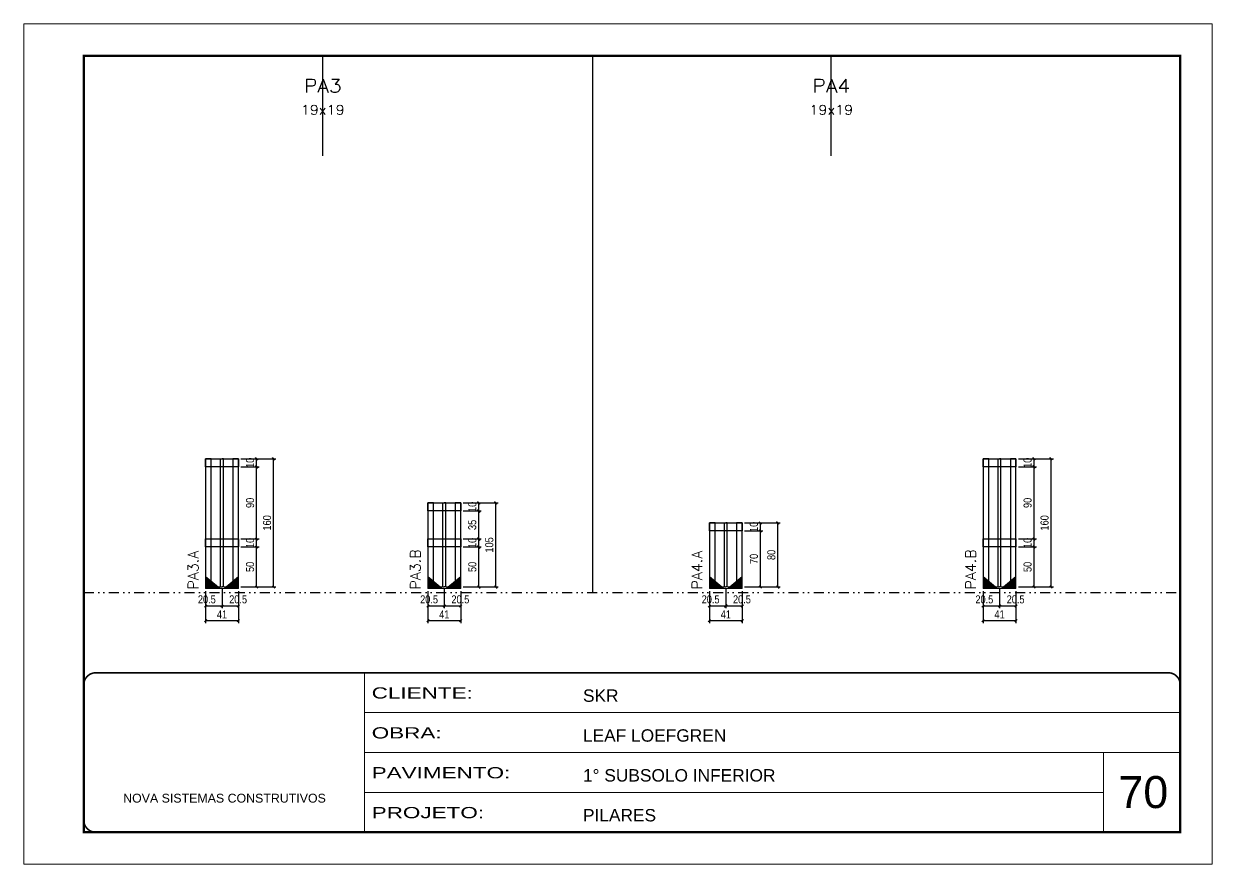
# Model space of a CAD drawing. Extents: x 14400 to 27878, y -21631 to 6985.
# Drawn here: x 15985 to 17470, y -13591 to -12541 of the extents above; entities that cross this region are included whole.
import ezdxf
from ezdxf.enums import TextEntityAlignment as Align

# ---------------------------------------------------------------- set-up
doc = ezdxf.new("R2010")
doc.units = 0
for name, pattern in [('CONTINUO', [0]), ('DASHED', [0.75, 0.5, -0.25]), ('DIVIDE2', [0.625, 0.25, -0.125, 0, -0.125, 0, -0.125]), ('HIDDEN', [0.375, 0.25, -0.125])]:
    doc.linetypes.add(name, pattern=pattern)
for name, color, linetype, lineweight in [('CARIMBO', 255, 'Continuous', 9), ('Folhas', 255, 'Continuous', 9), ('Madeira', 126, 'Continuous', 18), ('Sarr 2.2x7', 40, 'Continuous', 9), ('SARRAFO DE PRESSAO', 251, 'DASHED', 9), ('Texto Seção', 7, 'Continuous', 15)]:
    doc.layers.add(name, color=color, linetype=linetype, lineweight=lineweight)
for name, color, linetype in [('COTA', 241, 'Continuous'), ('Nível', 160, 'Continuous'), ('SARR_2.2x10', 60, 'Continuous'), ('SARR_3.5x7', 81, 'Continuous'), ('SARR_7x7', 40, 'Continuous'), ('Texto de Titulo', 7, 'Continuous'), ('Texto Nível', 251, 'Continuous'), ('Texto Qtd Sarr', 242, 'Continuous')]:
    doc.layers.add(name, color=color, linetype=linetype)
doc.styles.add('ARIAL', font='arial.ttf')
doc.styles.add('COTA TECNICA', font='techl___.ttf', dxfattribs={"height": 10})
doc.styles.add('REGUA-120', font='ROMANS.shx', dxfattribs={"height": 15})
doc.styles.add('ROMANS', font='romans.shx')
doc.styles.add('Tecnologia', font='')
doc.styles.get('Tecnologia').set_extended_font_data('Forgotten Futurist')
doc.dimstyles.new('PAINEL', dxfattribs={"dimtxt": 10, "dimasz": 3, "dimexe": 3, "dimexo": 3, "dimgap": 3, "dimtad": 1, "dimdec": 1, "dimzin": 12, "dimdsep": 46, "dimtxsty": 'COTA TECNICA', "dimblk1": 'OBLIQUE', "dimblk2": 'OBLIQUE', "dimsah": 1, "dimcen": 0.9, "dimclrd": 4, "dimclre": 4, "dimclrt": 240, "dimadec": 1, "dimazin": 3, "dimtfac": 1, "dimtdec": 1, "dimtmove": 0, "dimatfit": 3, "dimfxl": 1, "dimtolj": 1, "dimtzin": 12, "dimarcsym": 0})

# ---------------------------------------------------------------- blocks, each defined once
blk = doc.blocks.new('9999999999')
at = {"color": 30, "linetype": 'CONTINUO'}
for p, q in [((98564.6, 34230.2), (98564.6, 34429.4)), ((98564.6, 34379.6), (99584, 34379.6)), ((98564.6, 34329.8), (99488, 34329.8)), ((99584, 34329.8), (99488, 34329.8)), ((99488, 34329.8), (99488, 34230.2)), ((98564.6, 34280), (99488, 34280))]:
    blk.add_line(p, q, dxfattribs=at)
at = {"color": 30, "linetype": 'CONTINUO', "const_width": 2}
blk.add_lwpolyline([(99584, 34230.2), (99584, 34414.4, 0.414214), (99569, 34429.4), (98229, 34429.4, 0.414214), (98214, 34414.4), (98214, 34245.2, 0.414214), (98229, 34230.2), (99584, 34230.2)], format="xyb", dxfattribs=at)
at = {"layer": 'Folhas'}
blk.add_lwpolyline([(98139, 34190.2), (99624, 34190.2), (99624, 35240.2), (98139, 35240.2)], close=True, dxfattribs=at)
at = {"layer": 'Folhas', "color": 30, "const_width": 3}
blk.add_lwpolyline([(98214, 34230.2), (99584, 34230.2), (99584, 35200.2), (98214, 35200.2)], close=True, dxfattribs=at)
at = {"color": 7, "linetype": 'Continuous', "ltscale": 5, "style": 'ARIAL'}
for s, height, p in [('SKR', 15.48, (98837.7, 34393.1)), ('LEAF LOEFGREN', 15.483, (98837.7, 34343.3)), ('1° SUBSOLO INFERIOR', 15.483, (98837.7, 34293.5)), ('NOVA SISTEMAS CONSTRUTIVOS', 11.059, (98263.2, 34267.2)), ('PILARES', 15.48, (98837.7, 34243.7))]:
    blk.add_text(s, height=height, dxfattribs=at).set_placement(p)
at = {"layer": 'Folhas', "color": 7, "style": 'Tecnologia', "width": 1.5}
for s, p in [('CLIENTE:', (98573.7, 34397.2)), ('OBRA:', (98573.7, 34347.3)), ('PAVIMENTO:', (98573.7, 34297.5)), ('PROJETO:', (98573.7, 34247.7))]:
    blk.add_text(s, height=14, dxfattribs=at).set_placement(p)
blk = doc.blocks.new('titulo1')
at = {"layer": 'Defpoints', "color": 252, "linetype": 'HIDDEN', "ltscale": 2}
blk.add_line((0, 0), (0, 125), dxfattribs=at)
at = {"layer": 'Defpoints', "style": 'ROMANS', "oblique": 15}
blk.add_attdef('FOLHA', text='', height=10, dxfattribs=at).set_placement((0, 15.6), align=Align.MIDDLE_CENTER)
at = {"layer": 'Texto Qtd Sarr', "color": 3, "style": 'ROMANS', "oblique": 15}
for tag, height, p in [('TITULO', 17, (0, 71.4)), ('SEÇÃO', 12, (0, 41.5))]:
    blk.add_attdef(tag, text='', height=height, dxfattribs=at).set_placement(p, align=Align.MIDDLE_CENTER)
blk = doc.blocks.new('_Oblique')
at = {"color": 0, "linetype": 'ByBlock', "lineweight": -2}
blk.add_line((-0.5, -0.5), (0.5, 0.5), dxfattribs=at)
blk = doc.blocks.new('*D2632')
at = {"layer": 'COTA', "color": 4, "lineweight": -2, "transparency": 16777216}
for p, q in [((16489.9, -13249.8), (16489.9, -13289.9)), ((16530.9, -13249.8), (16530.9, -13289.9)), ((16530.9, -13286.9), (16489.9, -13286.9))]:
    blk.add_line(p, q, dxfattribs=at)
at = {"layer": 'Defpoints', "color": 0, "transparency": 16777216}
for p in [(16489.9, -13246.8), (16530.9, -13246.8), (16489.9, -13286.9)]:
    blk.add_point(p, dxfattribs=at)
at = {"layer": 'COTA', "color": 4, "lineweight": -2, "transparency": 16777216, "xscale": 3, "yscale": 3, "zscale": 3, "rotation": 180}
blk.add_blockref('_Oblique', (16489.9, -13286.9), dxfattribs=at)
at = {"layer": 'COTA', "color": 4, "lineweight": -2, "transparency": 16777216, "xscale": 3, "yscale": 3, "zscale": 3}
blk.add_blockref('_Oblique', (16530.9, -13286.9), dxfattribs=at)
at = {"layer": 'COTA', "color": 240, "transparency": 16777216, "insert": (16510.4, -13278.9), "char_height": 10, "attachment_point": 5, "style": 'COTA TECNICA'}
blk.add_mtext('\\A1;41', dxfattribs=at)
blk = doc.blocks.new('*D2633')
at = {"layer": 'COTA', "color": 4, "lineweight": -2, "transparency": 16777216}
for p, q in [((16533.9, -13194.6), (16556.6, -13194.6)), ((16553.6, -13244.6), (16553.6, -13194.6)), ((16533.9, -13244.6), (16556.6, -13244.6))]:
    blk.add_line(p, q, dxfattribs=at)
at = {"layer": 'Defpoints', "color": 0, "transparency": 16777216}
for p in [(16530.9, -13194.6), (16553.6, -13194.6), (16530.9, -13244.6)]:
    blk.add_point(p, dxfattribs=at)
at = {"layer": 'COTA', "color": 4, "lineweight": -2, "transparency": 16777216, "xscale": 3, "yscale": 3, "zscale": 3}
for p, rotation in [((16553.6, -13194.6), 90), ((16553.6, -13244.6), 270)]:
    blk.add_blockref('_Oblique', p, dxfattribs=dict(at, rotation=rotation))
at = {"layer": 'COTA', "color": 240, "transparency": 16777216, "insert": (16545.5, -13219.6), "char_height": 10, "attachment_point": 5, "rotation": 90, "style": 'COTA TECNICA'}
blk.add_mtext('\\A1;50', dxfattribs=at)
blk = doc.blocks.new('*D2634')
at = {"layer": 'COTA', "color": 4, "lineweight": -2, "transparency": 16777216}
for p, q in [((16533.9, -13184.6), (16556.6, -13184.6)), ((16553.6, -13194.6), (16553.6, -13184.6)), ((16533.9, -13194.6), (16556.6, -13194.6))]:
    blk.add_line(p, q, dxfattribs=at)
at = {"layer": 'Defpoints', "color": 0, "transparency": 16777216}
for p in [(16530.9, -13184.6), (16553.6, -13184.6), (16530.9, -13194.6)]:
    blk.add_point(p, dxfattribs=at)
at = {"layer": 'COTA', "color": 4, "lineweight": -2, "transparency": 16777216, "xscale": 3, "yscale": 3, "zscale": 3}
for p, rotation in [((16553.6, -13184.6), 90), ((16553.6, -13194.6), 270)]:
    blk.add_blockref('_Oblique', p, dxfattribs=dict(at, rotation=rotation))
at = {"layer": 'COTA', "color": 240, "transparency": 16777216, "insert": (16545.5, -13189.6), "char_height": 10, "attachment_point": 5, "rotation": 90, "style": 'COTA TECNICA'}
blk.add_mtext('\\A1;10', dxfattribs=at)
blk = doc.blocks.new('*D2635')
at = {"layer": 'COTA', "color": 4, "lineweight": -2, "transparency": 16777216}
for p, q in [((16533.9, -13149.6), (16556.6, -13149.6)), ((16553.6, -13184.6), (16553.6, -13149.6)), ((16533.9, -13184.6), (16556.6, -13184.6))]:
    blk.add_line(p, q, dxfattribs=at)
at = {"layer": 'Defpoints', "color": 0, "transparency": 16777216}
for p in [(16530.9, -13149.6), (16553.6, -13149.6), (16530.9, -13184.6)]:
    blk.add_point(p, dxfattribs=at)
at = {"layer": 'COTA', "color": 4, "lineweight": -2, "transparency": 16777216, "xscale": 3, "yscale": 3, "zscale": 3}
for p, rotation in [((16553.6, -13149.6), 90), ((16553.6, -13184.6), 270)]:
    blk.add_blockref('_Oblique', p, dxfattribs=dict(at, rotation=rotation))
at = {"layer": 'COTA', "color": 240, "transparency": 16777216, "insert": (16545.4, -13167.1), "char_height": 10, "attachment_point": 5, "rotation": 90, "style": 'COTA TECNICA'}
blk.add_mtext('\\A1;35', dxfattribs=at)
blk = doc.blocks.new('*D2636')
at = {"layer": 'COTA', "color": 4, "lineweight": -2, "transparency": 16777216}
for p, q in [((16533.9, -13139.6), (16556.6, -13139.6)), ((16553.6, -13149.6), (16553.6, -13139.6)), ((16533.9, -13149.6), (16556.6, -13149.6))]:
    blk.add_line(p, q, dxfattribs=at)
at = {"layer": 'Defpoints', "color": 0, "transparency": 16777216}
for p in [(16530.9, -13139.6), (16553.6, -13139.6), (16530.9, -13149.6)]:
    blk.add_point(p, dxfattribs=at)
at = {"layer": 'COTA', "color": 4, "lineweight": -2, "transparency": 16777216, "xscale": 3, "yscale": 3, "zscale": 3}
for p, rotation in [((16553.6, -13139.6), 90), ((16553.6, -13149.6), 270)]:
    blk.add_blockref('_Oblique', p, dxfattribs=dict(at, rotation=rotation))
at = {"layer": 'COTA', "color": 240, "transparency": 16777216, "insert": (16545.5, -13144.6), "char_height": 10, "attachment_point": 5, "rotation": 90, "style": 'COTA TECNICA'}
blk.add_mtext('\\A1;10', dxfattribs=at)
blk = doc.blocks.new('*D2637')
at = {"layer": 'COTA', "color": 4, "lineweight": -2, "transparency": 16777216}
for p, q in [((16533.9, -13139.6), (16577.8, -13139.6)), ((16574.8, -13244.6), (16574.8, -13139.6)), ((16533.9, -13244.6), (16577.8, -13244.6))]:
    blk.add_line(p, q, dxfattribs=at)
at = {"layer": 'Defpoints', "color": 0, "transparency": 16777216}
for p in [(16530.9, -13139.6), (16574.8, -13139.6), (16530.9, -13244.6)]:
    blk.add_point(p, dxfattribs=at)
at = {"layer": 'COTA', "color": 4, "lineweight": -2, "transparency": 16777216, "xscale": 3, "yscale": 3, "zscale": 3}
for p, rotation in [((16574.8, -13139.6), 90), ((16574.8, -13244.6), 270)]:
    blk.add_blockref('_Oblique', p, dxfattribs=dict(at, rotation=rotation))
at = {"layer": 'COTA', "color": 240, "transparency": 16777216, "insert": (16566.7, -13192.1), "char_height": 10, "attachment_point": 5, "rotation": 90, "style": 'COTA TECNICA'}
blk.add_mtext('\\A1;105', dxfattribs=at)
blk = doc.blocks.new('*D2638')
at = {"layer": 'COTA', "color": 4, "lineweight": -2, "transparency": 16777216}
for p, q in [((16489.9, -13249.8), (16489.9, -13271.3)), ((16510.4, -13247.6), (16510.4, -13271.3)), ((16489.9, -13268.3), (16510.4, -13268.3))]:
    blk.add_line(p, q, dxfattribs=at)
at = {"layer": 'Defpoints', "color": 0, "transparency": 16777216}
for p in [(16510.4, -13244.6), (16489.9, -13246.8), (16510.4, -13268.3)]:
    blk.add_point(p, dxfattribs=at)
at = {"layer": 'COTA', "color": 4, "lineweight": -2, "transparency": 16777216, "xscale": 3, "yscale": 3, "zscale": 3, "rotation": 180}
blk.add_blockref('_Oblique', (16489.9, -13268.3), dxfattribs=at)
at = {"layer": 'COTA', "color": 4, "lineweight": -2, "transparency": 16777216, "xscale": 3, "yscale": 3, "zscale": 3}
blk.add_blockref('_Oblique', (16510.4, -13268.3), dxfattribs=at)
at = {"layer": 'COTA', "color": 240, "transparency": 16777216, "insert": (16491.4, -13260.2), "char_height": 10, "attachment_point": 5, "style": 'COTA TECNICA'}
blk.add_mtext('\\A1;20.5', dxfattribs=at)
blk = doc.blocks.new('*D2639')
at = {"layer": 'COTA', "color": 4, "lineweight": -2, "transparency": 16777216}
for p, q in [((16510.4, -13247.6), (16510.4, -13271.3)), ((16530.9, -13249.8), (16530.9, -13271.3)), ((16510.4, -13268.3), (16530.9, -13268.3))]:
    blk.add_line(p, q, dxfattribs=at)
at = {"layer": 'Defpoints', "color": 0, "transparency": 16777216}
for p in [(16510.4, -13244.6), (16530.9, -13246.8), (16530.9, -13268.3)]:
    blk.add_point(p, dxfattribs=at)
at = {"layer": 'COTA', "color": 4, "lineweight": -2, "transparency": 16777216, "xscale": 3, "yscale": 3, "zscale": 3, "rotation": 180}
blk.add_blockref('_Oblique', (16510.4, -13268.3), dxfattribs=at)
at = {"layer": 'COTA', "color": 4, "lineweight": -2, "transparency": 16777216, "xscale": 3, "yscale": 3, "zscale": 3}
blk.add_blockref('_Oblique', (16530.9, -13268.3), dxfattribs=at)
at = {"layer": 'COTA', "color": 240, "transparency": 16777216, "insert": (16530.5, -13260.2), "char_height": 10, "attachment_point": 5, "style": 'COTA TECNICA'}
blk.add_mtext('\\A1;20.5', dxfattribs=at)
blk = doc.blocks.new('*D2640')
at = {"layer": 'COTA', "color": 4, "lineweight": -2, "transparency": 16777216}
for p, q in [((16841.7, -13249.8), (16841.7, -13289.9)), ((16882.7, -13249.8), (16882.7, -13289.9)), ((16882.7, -13286.9), (16841.7, -13286.9))]:
    blk.add_line(p, q, dxfattribs=at)
at = {"layer": 'Defpoints', "color": 0, "transparency": 16777216}
for p in [(16841.7, -13246.8), (16882.7, -13246.8), (16841.7, -13286.9)]:
    blk.add_point(p, dxfattribs=at)
at = {"layer": 'COTA', "color": 4, "lineweight": -2, "transparency": 16777216, "xscale": 3, "yscale": 3, "zscale": 3, "rotation": 180}
blk.add_blockref('_Oblique', (16841.7, -13286.9), dxfattribs=at)
at = {"layer": 'COTA', "color": 4, "lineweight": -2, "transparency": 16777216, "xscale": 3, "yscale": 3, "zscale": 3}
blk.add_blockref('_Oblique', (16882.7, -13286.9), dxfattribs=at)
at = {"layer": 'COTA', "color": 240, "transparency": 16777216, "insert": (16862.2, -13278.9), "char_height": 10, "attachment_point": 5, "style": 'COTA TECNICA'}
blk.add_mtext('\\A1;41', dxfattribs=at)
blk = doc.blocks.new('*D2641')
at = {"layer": 'COTA', "color": 4, "lineweight": -2, "transparency": 16777216}
for p, q in [((16885.7, -13174.6), (16908.4, -13174.6)), ((16905.4, -13244.6), (16905.4, -13174.6)), ((16885.7, -13244.6), (16908.4, -13244.6))]:
    blk.add_line(p, q, dxfattribs=at)
at = {"layer": 'Defpoints', "color": 0, "transparency": 16777216}
for p in [(16882.7, -13174.6), (16905.4, -13174.6), (16882.7, -13244.6)]:
    blk.add_point(p, dxfattribs=at)
at = {"layer": 'COTA', "color": 4, "lineweight": -2, "transparency": 16777216, "xscale": 3, "yscale": 3, "zscale": 3}
for p, rotation in [((16905.4, -13174.6), 90), ((16905.4, -13244.6), 270)]:
    blk.add_blockref('_Oblique', p, dxfattribs=dict(at, rotation=rotation))
at = {"layer": 'COTA', "color": 240, "transparency": 16777216, "insert": (16897.3, -13209.6), "char_height": 10, "attachment_point": 5, "rotation": 90, "style": 'COTA TECNICA'}
blk.add_mtext('\\A1;70', dxfattribs=at)
blk = doc.blocks.new('*D2642')
at = {"layer": 'COTA', "color": 4, "lineweight": -2, "transparency": 16777216}
for p, q in [((16885.7, -13164.6), (16908.4, -13164.6)), ((16905.4, -13174.6), (16905.4, -13164.6)), ((16885.7, -13174.6), (16908.4, -13174.6))]:
    blk.add_line(p, q, dxfattribs=at)
at = {"layer": 'Defpoints', "color": 0, "transparency": 16777216}
for p in [(16882.7, -13164.6), (16905.4, -13164.6), (16882.7, -13174.6)]:
    blk.add_point(p, dxfattribs=at)
at = {"layer": 'COTA', "color": 4, "lineweight": -2, "transparency": 16777216, "xscale": 3, "yscale": 3, "zscale": 3}
for p, rotation in [((16905.4, -13164.6), 90), ((16905.4, -13174.6), 270)]:
    blk.add_blockref('_Oblique', p, dxfattribs=dict(at, rotation=rotation))
at = {"layer": 'COTA', "color": 240, "transparency": 16777216, "insert": (16897.3, -13169.6), "char_height": 10, "attachment_point": 5, "rotation": 90, "style": 'COTA TECNICA'}
blk.add_mtext('\\A1;10', dxfattribs=at)
blk = doc.blocks.new('*D2643')
at = {"layer": 'COTA', "color": 4, "lineweight": -2, "transparency": 16777216}
for p, q in [((16841.7, -13249.8), (16841.7, -13271.3)), ((16862.2, -13247.6), (16862.2, -13271.3)), ((16841.7, -13268.3), (16862.2, -13268.3))]:
    blk.add_line(p, q, dxfattribs=at)
at = {"layer": 'Defpoints', "color": 0, "transparency": 16777216}
for p in [(16862.2, -13244.6), (16841.7, -13246.8), (16862.2, -13268.3)]:
    blk.add_point(p, dxfattribs=at)
at = {"layer": 'COTA', "color": 4, "lineweight": -2, "transparency": 16777216, "xscale": 3, "yscale": 3, "zscale": 3, "rotation": 180}
blk.add_blockref('_Oblique', (16841.7, -13268.3), dxfattribs=at)
at = {"layer": 'COTA', "color": 4, "lineweight": -2, "transparency": 16777216, "xscale": 3, "yscale": 3, "zscale": 3}
blk.add_blockref('_Oblique', (16862.2, -13268.3), dxfattribs=at)
at = {"layer": 'COTA', "color": 240, "transparency": 16777216, "insert": (16843.2, -13260.2), "char_height": 10, "attachment_point": 5, "style": 'COTA TECNICA'}
blk.add_mtext('\\A1;20.5', dxfattribs=at)
blk = doc.blocks.new('*D2644')
at = {"layer": 'COTA', "color": 4, "lineweight": -2, "transparency": 16777216}
for p, q in [((16862.2, -13247.6), (16862.2, -13271.3)), ((16882.7, -13249.8), (16882.7, -13271.3)), ((16862.2, -13268.3), (16882.7, -13268.3))]:
    blk.add_line(p, q, dxfattribs=at)
at = {"layer": 'Defpoints', "color": 0, "transparency": 16777216}
for p in [(16862.2, -13244.6), (16882.7, -13246.8), (16882.7, -13268.3)]:
    blk.add_point(p, dxfattribs=at)
at = {"layer": 'COTA', "color": 4, "lineweight": -2, "transparency": 16777216, "xscale": 3, "yscale": 3, "zscale": 3, "rotation": 180}
blk.add_blockref('_Oblique', (16862.2, -13268.3), dxfattribs=at)
at = {"layer": 'COTA', "color": 4, "lineweight": -2, "transparency": 16777216, "xscale": 3, "yscale": 3, "zscale": 3}
blk.add_blockref('_Oblique', (16882.7, -13268.3), dxfattribs=at)
at = {"layer": 'COTA', "color": 240, "transparency": 16777216, "insert": (16882.3, -13260.2), "char_height": 10, "attachment_point": 5, "style": 'COTA TECNICA'}
blk.add_mtext('\\A1;20.5', dxfattribs=at)
blk = doc.blocks.new('*D2645')
at = {"layer": 'COTA', "color": 4, "lineweight": -2, "transparency": 16777216}
for p, q in [((16212.2, -13249.8), (16212.2, -13289.9)), ((16253.2, -13249.8), (16253.2, -13289.9)), ((16253.2, -13286.9), (16212.2, -13286.9))]:
    blk.add_line(p, q, dxfattribs=at)
at = {"layer": 'Defpoints', "color": 0, "transparency": 16777216}
for p in [(16212.2, -13246.8), (16253.2, -13246.8), (16212.2, -13286.9)]:
    blk.add_point(p, dxfattribs=at)
at = {"layer": 'COTA', "color": 4, "lineweight": -2, "transparency": 16777216, "xscale": 3, "yscale": 3, "zscale": 3, "rotation": 180}
blk.add_blockref('_Oblique', (16212.2, -13286.9), dxfattribs=at)
at = {"layer": 'COTA', "color": 4, "lineweight": -2, "transparency": 16777216, "xscale": 3, "yscale": 3, "zscale": 3}
blk.add_blockref('_Oblique', (16253.2, -13286.9), dxfattribs=at)
at = {"layer": 'COTA', "color": 240, "transparency": 16777216, "insert": (16232.7, -13278.9), "char_height": 10, "attachment_point": 5, "style": 'COTA TECNICA'}
blk.add_mtext('\\A1;41', dxfattribs=at)
blk = doc.blocks.new('*D2646')
at = {"layer": 'COTA', "color": 4, "lineweight": -2, "transparency": 16777216}
for p, q in [((16256.2, -13194.6), (16278.9, -13194.6)), ((16275.9, -13244.6), (16275.9, -13194.6)), ((16256.2, -13244.6), (16278.9, -13244.6))]:
    blk.add_line(p, q, dxfattribs=at)
at = {"layer": 'Defpoints', "color": 0, "transparency": 16777216}
for p in [(16253.2, -13194.6), (16275.9, -13194.6), (16253.2, -13244.6)]:
    blk.add_point(p, dxfattribs=at)
at = {"layer": 'COTA', "color": 4, "lineweight": -2, "transparency": 16777216, "xscale": 3, "yscale": 3, "zscale": 3}
for p, rotation in [((16275.9, -13194.6), 90), ((16275.9, -13244.6), 270)]:
    blk.add_blockref('_Oblique', p, dxfattribs=dict(at, rotation=rotation))
at = {"layer": 'COTA', "color": 240, "transparency": 16777216, "insert": (16267.8, -13219.6), "char_height": 10, "attachment_point": 5, "rotation": 90, "style": 'COTA TECNICA'}
blk.add_mtext('\\A1;50', dxfattribs=at)
blk = doc.blocks.new('*D2647')
at = {"layer": 'COTA', "color": 4, "lineweight": -2, "transparency": 16777216}
for p, q in [((16256.2, -13184.6), (16278.9, -13184.6)), ((16275.9, -13194.6), (16275.9, -13184.6)), ((16256.2, -13194.6), (16278.9, -13194.6))]:
    blk.add_line(p, q, dxfattribs=at)
at = {"layer": 'Defpoints', "color": 0, "transparency": 16777216}
for p in [(16253.2, -13184.6), (16275.9, -13184.6), (16253.2, -13194.6)]:
    blk.add_point(p, dxfattribs=at)
at = {"layer": 'COTA', "color": 4, "lineweight": -2, "transparency": 16777216, "xscale": 3, "yscale": 3, "zscale": 3}
for p, rotation in [((16275.9, -13184.6), 90), ((16275.9, -13194.6), 270)]:
    blk.add_blockref('_Oblique', p, dxfattribs=dict(at, rotation=rotation))
at = {"layer": 'COTA', "color": 240, "transparency": 16777216, "insert": (16267.8, -13189.6), "char_height": 10, "attachment_point": 5, "rotation": 90, "style": 'COTA TECNICA'}
blk.add_mtext('\\A1;10', dxfattribs=at)
blk = doc.blocks.new('*D2648')
at = {"layer": 'COTA', "color": 4, "lineweight": -2, "transparency": 16777216}
for p, q in [((16256.2, -13094.6), (16278.9, -13094.6)), ((16275.9, -13184.6), (16275.9, -13094.6)), ((16256.2, -13184.6), (16278.9, -13184.6))]:
    blk.add_line(p, q, dxfattribs=at)
at = {"layer": 'Defpoints', "color": 0, "transparency": 16777216}
for p in [(16253.2, -13094.6), (16275.9, -13094.6), (16253.2, -13184.6)]:
    blk.add_point(p, dxfattribs=at)
at = {"layer": 'COTA', "color": 4, "lineweight": -2, "transparency": 16777216, "xscale": 3, "yscale": 3, "zscale": 3}
for p, rotation in [((16275.9, -13094.6), 90), ((16275.9, -13184.6), 270)]:
    blk.add_blockref('_Oblique', p, dxfattribs=dict(at, rotation=rotation))
at = {"layer": 'COTA', "color": 240, "transparency": 16777216, "insert": (16267.8, -13139.6), "char_height": 10, "attachment_point": 5, "rotation": 90, "style": 'COTA TECNICA'}
blk.add_mtext('\\A1;90', dxfattribs=at)
blk = doc.blocks.new('*D2649')
at = {"layer": 'COTA', "color": 4, "lineweight": -2, "transparency": 16777216}
for p, q in [((16256.2, -13084.6), (16278.9, -13084.6)), ((16256.2, -13094.6), (16278.9, -13094.6)), ((16275.9, -13094.6), (16275.9, -13084.6))]:
    blk.add_line(p, q, dxfattribs=at)
at = {"layer": 'Defpoints', "color": 0, "transparency": 16777216}
for p in [(16253.2, -13084.6), (16253.2, -13094.6), (16275.9, -13084.6)]:
    blk.add_point(p, dxfattribs=at)
at = {"layer": 'COTA', "color": 4, "lineweight": -2, "transparency": 16777216, "xscale": 3, "yscale": 3, "zscale": 3}
for p, rotation in [((16275.9, -13084.6), 90), ((16275.9, -13094.6), 270)]:
    blk.add_blockref('_Oblique', p, dxfattribs=dict(at, rotation=rotation))
at = {"layer": 'COTA', "color": 240, "transparency": 16777216, "insert": (16267.8, -13089.6), "char_height": 10, "attachment_point": 5, "rotation": 90, "style": 'COTA TECNICA'}
blk.add_mtext('\\A1;10', dxfattribs=at)
blk = doc.blocks.new('*D2650')
at = {"layer": 'COTA', "color": 4, "lineweight": -2, "transparency": 16777216}
for p, q in [((16256.2, -13084.6), (16300.1, -13084.6)), ((16297.1, -13244.6), (16297.1, -13084.6)), ((16256.2, -13244.6), (16300.1, -13244.6))]:
    blk.add_line(p, q, dxfattribs=at)
at = {"layer": 'Defpoints', "color": 0, "transparency": 16777216}
for p in [(16253.2, -13084.6), (16297.1, -13084.6), (16253.2, -13244.6)]:
    blk.add_point(p, dxfattribs=at)
at = {"layer": 'COTA', "color": 4, "lineweight": -2, "transparency": 16777216, "xscale": 3, "yscale": 3, "zscale": 3}
for p, rotation in [((16297.1, -13084.6), 90), ((16297.1, -13244.6), 270)]:
    blk.add_blockref('_Oblique', p, dxfattribs=dict(at, rotation=rotation))
at = {"layer": 'COTA', "color": 240, "transparency": 16777216, "insert": (16289, -13164.6), "char_height": 10, "attachment_point": 5, "rotation": 90, "style": 'COTA TECNICA'}
blk.add_mtext('\\A1;160', dxfattribs=at)
blk = doc.blocks.new('*D2651')
at = {"layer": 'COTA', "color": 4, "lineweight": -2, "transparency": 16777216}
for p, q in [((16212.2, -13249.8), (16212.2, -13271.3)), ((16232.7, -13247.6), (16232.7, -13271.3)), ((16212.2, -13268.3), (16232.7, -13268.3))]:
    blk.add_line(p, q, dxfattribs=at)
at = {"layer": 'Defpoints', "color": 0, "transparency": 16777216}
for p in [(16232.7, -13244.6), (16212.2, -13246.8), (16232.7, -13268.3)]:
    blk.add_point(p, dxfattribs=at)
at = {"layer": 'COTA', "color": 4, "lineweight": -2, "transparency": 16777216, "xscale": 3, "yscale": 3, "zscale": 3, "rotation": 180}
blk.add_blockref('_Oblique', (16212.2, -13268.3), dxfattribs=at)
at = {"layer": 'COTA', "color": 4, "lineweight": -2, "transparency": 16777216, "xscale": 3, "yscale": 3, "zscale": 3}
blk.add_blockref('_Oblique', (16232.7, -13268.3), dxfattribs=at)
at = {"layer": 'COTA', "color": 240, "transparency": 16777216, "insert": (16213.7, -13260.2), "char_height": 10, "attachment_point": 5, "style": 'COTA TECNICA'}
blk.add_mtext('\\A1;20.5', dxfattribs=at)
blk = doc.blocks.new('*D2652')
at = {"layer": 'COTA', "color": 4, "lineweight": -2, "transparency": 16777216}
for p, q in [((16232.7, -13247.6), (16232.7, -13271.3)), ((16253.2, -13249.8), (16253.2, -13271.3)), ((16232.7, -13268.3), (16253.2, -13268.3))]:
    blk.add_line(p, q, dxfattribs=at)
at = {"layer": 'Defpoints', "color": 0, "transparency": 16777216}
for p in [(16232.7, -13244.6), (16253.2, -13246.8), (16253.2, -13268.3)]:
    blk.add_point(p, dxfattribs=at)
at = {"layer": 'COTA', "color": 4, "lineweight": -2, "transparency": 16777216, "xscale": 3, "yscale": 3, "zscale": 3, "rotation": 180}
blk.add_blockref('_Oblique', (16232.7, -13268.3), dxfattribs=at)
at = {"layer": 'COTA', "color": 4, "lineweight": -2, "transparency": 16777216, "xscale": 3, "yscale": 3, "zscale": 3}
blk.add_blockref('_Oblique', (16253.2, -13268.3), dxfattribs=at)
at = {"layer": 'COTA', "color": 240, "transparency": 16777216, "insert": (16252.8, -13260.2), "char_height": 10, "attachment_point": 5, "style": 'COTA TECNICA'}
blk.add_mtext('\\A1;20.5', dxfattribs=at)
blk = doc.blocks.new('*D2655')
at = {"layer": 'COTA', "color": 4, "lineweight": -2, "transparency": 16777216}
for p, q in [((17183.7, -13249.8), (17183.7, -13289.9)), ((17224.7, -13249.8), (17224.7, -13289.9)), ((17224.7, -13286.9), (17183.7, -13286.9))]:
    blk.add_line(p, q, dxfattribs=at)
at = {"layer": 'Defpoints', "color": 0, "transparency": 16777216}
for p in [(17183.7, -13246.8), (17224.7, -13246.8), (17183.7, -13286.9)]:
    blk.add_point(p, dxfattribs=at)
at = {"layer": 'COTA', "color": 4, "lineweight": -2, "transparency": 16777216, "xscale": 3, "yscale": 3, "zscale": 3, "rotation": 180}
blk.add_blockref('_Oblique', (17183.7, -13286.9), dxfattribs=at)
at = {"layer": 'COTA', "color": 4, "lineweight": -2, "transparency": 16777216, "xscale": 3, "yscale": 3, "zscale": 3}
blk.add_blockref('_Oblique', (17224.7, -13286.9), dxfattribs=at)
at = {"layer": 'COTA', "color": 240, "transparency": 16777216, "insert": (17204.2, -13278.9), "char_height": 10, "attachment_point": 5, "style": 'COTA TECNICA'}
blk.add_mtext('\\A1;41', dxfattribs=at)
blk = doc.blocks.new('*D2656')
at = {"layer": 'COTA', "color": 4, "lineweight": -2, "transparency": 16777216}
for p, q in [((17227.7, -13194.6), (17250.4, -13194.6)), ((17247.4, -13244.6), (17247.4, -13194.6)), ((17227.7, -13244.6), (17250.4, -13244.6))]:
    blk.add_line(p, q, dxfattribs=at)
at = {"layer": 'Defpoints', "color": 0, "transparency": 16777216}
for p in [(17224.7, -13194.6), (17247.4, -13194.6), (17224.7, -13244.6)]:
    blk.add_point(p, dxfattribs=at)
at = {"layer": 'COTA', "color": 4, "lineweight": -2, "transparency": 16777216, "xscale": 3, "yscale": 3, "zscale": 3}
for p, rotation in [((17247.4, -13194.6), 90), ((17247.4, -13244.6), 270)]:
    blk.add_blockref('_Oblique', p, dxfattribs=dict(at, rotation=rotation))
at = {"layer": 'COTA', "color": 240, "transparency": 16777216, "insert": (17239.3, -13219.6), "char_height": 10, "attachment_point": 5, "rotation": 90, "style": 'COTA TECNICA'}
blk.add_mtext('\\A1;50', dxfattribs=at)
blk = doc.blocks.new('*D2657')
at = {"layer": 'COTA', "color": 4, "lineweight": -2, "transparency": 16777216}
for p, q in [((17227.7, -13184.6), (17250.4, -13184.6)), ((17247.4, -13194.6), (17247.4, -13184.6)), ((17227.7, -13194.6), (17250.4, -13194.6))]:
    blk.add_line(p, q, dxfattribs=at)
at = {"layer": 'Defpoints', "color": 0, "transparency": 16777216}
for p in [(17224.7, -13184.6), (17247.4, -13184.6), (17224.7, -13194.6)]:
    blk.add_point(p, dxfattribs=at)
at = {"layer": 'COTA', "color": 4, "lineweight": -2, "transparency": 16777216, "xscale": 3, "yscale": 3, "zscale": 3}
for p, rotation in [((17247.4, -13184.6), 90), ((17247.4, -13194.6), 270)]:
    blk.add_blockref('_Oblique', p, dxfattribs=dict(at, rotation=rotation))
at = {"layer": 'COTA', "color": 240, "transparency": 16777216, "insert": (17239.3, -13189.6), "char_height": 10, "attachment_point": 5, "rotation": 90, "style": 'COTA TECNICA'}
blk.add_mtext('\\A1;10', dxfattribs=at)
blk = doc.blocks.new('*D2658')
at = {"layer": 'COTA', "color": 4, "lineweight": -2, "transparency": 16777216}
for p, q in [((17227.7, -13094.6), (17250.4, -13094.6)), ((17247.4, -13184.6), (17247.4, -13094.6)), ((17227.7, -13184.6), (17250.4, -13184.6))]:
    blk.add_line(p, q, dxfattribs=at)
at = {"layer": 'Defpoints', "color": 0, "transparency": 16777216}
for p in [(17224.7, -13094.6), (17247.4, -13094.6), (17224.7, -13184.6)]:
    blk.add_point(p, dxfattribs=at)
at = {"layer": 'COTA', "color": 4, "lineweight": -2, "transparency": 16777216, "xscale": 3, "yscale": 3, "zscale": 3}
for p, rotation in [((17247.4, -13094.6), 90), ((17247.4, -13184.6), 270)]:
    blk.add_blockref('_Oblique', p, dxfattribs=dict(at, rotation=rotation))
at = {"layer": 'COTA', "color": 240, "transparency": 16777216, "insert": (17239.3, -13139.6), "char_height": 10, "attachment_point": 5, "rotation": 90, "style": 'COTA TECNICA'}
blk.add_mtext('\\A1;90', dxfattribs=at)
blk = doc.blocks.new('*D2659')
at = {"layer": 'COTA', "color": 4, "lineweight": -2, "transparency": 16777216}
for p, q in [((17227.7, -13084.6), (17250.4, -13084.6)), ((17227.7, -13094.6), (17250.4, -13094.6)), ((17247.4, -13094.6), (17247.4, -13084.6))]:
    blk.add_line(p, q, dxfattribs=at)
at = {"layer": 'Defpoints', "color": 0, "transparency": 16777216}
for p in [(17224.7, -13084.6), (17224.7, -13094.6), (17247.4, -13084.6)]:
    blk.add_point(p, dxfattribs=at)
at = {"layer": 'COTA', "color": 4, "lineweight": -2, "transparency": 16777216, "xscale": 3, "yscale": 3, "zscale": 3}
for p, rotation in [((17247.4, -13084.6), 90), ((17247.4, -13094.6), 270)]:
    blk.add_blockref('_Oblique', p, dxfattribs=dict(at, rotation=rotation))
at = {"layer": 'COTA', "color": 240, "transparency": 16777216, "insert": (17239.3, -13089.6), "char_height": 10, "attachment_point": 5, "rotation": 90, "style": 'COTA TECNICA'}
blk.add_mtext('\\A1;10', dxfattribs=at)
blk = doc.blocks.new('*D2660')
at = {"layer": 'COTA', "color": 4, "lineweight": -2, "transparency": 16777216}
for p, q in [((17227.7, -13084.6), (17271.6, -13084.6)), ((17268.6, -13244.6), (17268.6, -13084.6)), ((17227.7, -13244.6), (17271.6, -13244.6))]:
    blk.add_line(p, q, dxfattribs=at)
at = {"layer": 'Defpoints', "color": 0, "transparency": 16777216}
for p in [(17224.7, -13084.6), (17268.6, -13084.6), (17224.7, -13244.6)]:
    blk.add_point(p, dxfattribs=at)
at = {"layer": 'COTA', "color": 4, "lineweight": -2, "transparency": 16777216, "xscale": 3, "yscale": 3, "zscale": 3}
for p, rotation in [((17268.6, -13084.6), 90), ((17268.6, -13244.6), 270)]:
    blk.add_blockref('_Oblique', p, dxfattribs=dict(at, rotation=rotation))
at = {"layer": 'COTA', "color": 240, "transparency": 16777216, "insert": (17260.5, -13164.6), "char_height": 10, "attachment_point": 5, "rotation": 90, "style": 'COTA TECNICA'}
blk.add_mtext('\\A1;160', dxfattribs=at)
blk = doc.blocks.new('*D2653')
at = {"layer": 'COTA', "color": 4, "lineweight": -2, "transparency": 16777216}
for p, q in [((17183.7, -13249.8), (17183.7, -13271.3)), ((17204.2, -13247.6), (17204.2, -13271.3)), ((17183.7, -13268.3), (17204.2, -13268.3))]:
    blk.add_line(p, q, dxfattribs=at)
at = {"layer": 'Defpoints', "color": 0, "transparency": 16777216}
for p in [(17204.2, -13244.6), (17183.7, -13246.8), (17204.2, -13268.3)]:
    blk.add_point(p, dxfattribs=at)
at = {"layer": 'COTA', "color": 4, "lineweight": -2, "transparency": 16777216, "xscale": 3, "yscale": 3, "zscale": 3, "rotation": 180}
blk.add_blockref('_Oblique', (17183.7, -13268.3), dxfattribs=at)
at = {"layer": 'COTA', "color": 4, "lineweight": -2, "transparency": 16777216, "xscale": 3, "yscale": 3, "zscale": 3}
blk.add_blockref('_Oblique', (17204.2, -13268.3), dxfattribs=at)
at = {"layer": 'COTA', "color": 240, "transparency": 16777216, "insert": (17185.2, -13260.2), "char_height": 10, "attachment_point": 5, "style": 'COTA TECNICA'}
blk.add_mtext('\\A1;20.5', dxfattribs=at)
blk = doc.blocks.new('*D2654')
at = {"layer": 'COTA', "color": 4, "lineweight": -2, "transparency": 16777216}
for p, q in [((17204.2, -13247.6), (17204.2, -13271.3)), ((17224.7, -13249.8), (17224.7, -13271.3)), ((17204.2, -13268.3), (17224.7, -13268.3))]:
    blk.add_line(p, q, dxfattribs=at)
at = {"layer": 'Defpoints', "color": 0, "transparency": 16777216}
for p in [(17204.2, -13244.6), (17224.7, -13246.8), (17224.7, -13268.3)]:
    blk.add_point(p, dxfattribs=at)
at = {"layer": 'COTA', "color": 4, "lineweight": -2, "transparency": 16777216, "xscale": 3, "yscale": 3, "zscale": 3, "rotation": 180}
blk.add_blockref('_Oblique', (17204.2, -13268.3), dxfattribs=at)
at = {"layer": 'COTA', "color": 4, "lineweight": -2, "transparency": 16777216, "xscale": 3, "yscale": 3, "zscale": 3}
blk.add_blockref('_Oblique', (17224.7, -13268.3), dxfattribs=at)
at = {"layer": 'COTA', "color": 240, "transparency": 16777216, "insert": (17224.3, -13260.2), "char_height": 10, "attachment_point": 5, "style": 'COTA TECNICA'}
blk.add_mtext('\\A1;20.5', dxfattribs=at)
blk = doc.blocks.new('*D2661')
at = {"layer": 'COTA', "color": 4, "lineweight": -2, "transparency": 16777216}
for p, q in [((16885.7, -13164.6), (16930.2, -13164.6)), ((16927.2, -13244.6), (16927.2, -13164.6)), ((16885.7, -13244.6), (16930.2, -13244.6))]:
    blk.add_line(p, q, dxfattribs=at)
at = {"layer": 'Defpoints', "color": 0, "transparency": 16777216}
for p in [(16882.7, -13164.6), (16927.2, -13164.6), (16882.7, -13244.6)]:
    blk.add_point(p, dxfattribs=at)
at = {"layer": 'COTA', "color": 4, "lineweight": -2, "transparency": 16777216, "xscale": 3, "yscale": 3, "zscale": 3}
for p, rotation in [((16927.2, -13164.6), 90), ((16927.2, -13244.6), 270)]:
    blk.add_blockref('_Oblique', p, dxfattribs=dict(at, rotation=rotation))
at = {"layer": 'COTA', "color": 240, "transparency": 16777216, "insert": (16919.1, -13204.6), "char_height": 10, "attachment_point": 5, "rotation": 90, "style": 'COTA TECNICA'}
blk.add_mtext('\\A1;80', dxfattribs=at)

msp = doc.modelspace()

# ---------------------------------------------------------------- hatches: boundary and pattern name
at = {"layer": 'Madeira'}
h = msp.add_hatch(color=252, dxfattribs=at)
h.dxf.hatch_style = 2
h.paths.add_polyline_path([(16212.2, -13231.77), (16212.2, -13246.77), (16230.2, -13246.77)])
h = msp.add_hatch(color=252, dxfattribs=at)
h.dxf.hatch_style = 2
h.paths.add_polyline_path([(16253.2, -13231.77), (16253.2, -13246.77), (16235.2, -13246.77)])
h = msp.add_hatch(color=252, dxfattribs=at)
h.dxf.hatch_style = 2
h.paths.add_polyline_path([(16489.92, -13231.77), (16489.92, -13246.77), (16507.92, -13246.77)])
h = msp.add_hatch(color=252, dxfattribs=at)
h.dxf.hatch_style = 2
h.paths.add_polyline_path([(16530.92, -13231.77), (16530.92, -13246.77), (16512.92, -13246.77)])
h = msp.add_hatch(color=252, dxfattribs=at)
h.dxf.hatch_style = 2
h.paths.add_polyline_path([(16841.69, -13231.77), (16841.69, -13246.77), (16859.69, -13246.77)])
h = msp.add_hatch(color=252, dxfattribs=at)
h.dxf.hatch_style = 2
h.paths.add_polyline_path([(16882.69, -13231.77), (16882.69, -13246.77), (16864.69, -13246.77)])
h = msp.add_hatch(color=252, dxfattribs=at)
h.dxf.hatch_style = 2
h.paths.add_polyline_path([(17183.72, -13231.77), (17183.72, -13246.77), (17201.72, -13246.77)])
h = msp.add_hatch(color=252, dxfattribs=at)
h.dxf.hatch_style = 2
h.paths.add_polyline_path([(17224.72, -13231.77), (17224.72, -13246.77), (17206.72, -13246.77)])

# ---------------------------------------------------------------- linework, layer by layer
for p, q in [((16212.2, -13244.57), (16212.2, -13246.77)), ((16212.2, -13244.57), (16212.2, -13246.77)), ((16212.2, -13244.57), (16212.2, -13246.77)), ((16489.92, -13244.57), (16489.92, -13246.77)), ((16489.92, -13244.57), (16489.92, -13246.77)), ((16489.92, -13244.57), (16489.92, -13246.77)), ((16841.69, -13244.57), (16841.69, -13246.77)), ((16841.69, -13244.57), (16841.69, -13246.77)), ((16841.69, -13244.57), (16841.69, -13246.77)), ((17183.72, -13244.57), (17183.72, -13246.77)), ((17183.72, -13244.57), (17183.72, -13246.77)), ((17183.72, -13244.57), (17183.72, -13246.77))]:
    msp.add_line(p, q, dxfattribs=at)
at = {"layer": 'Madeira', "color": 1, "linetype": 'HIDDEN'}
for p, q in [((16215.7, -13235.27), (16215.7, -13244.57)), ((16215.7, -13235.27), (16215.7, -13244.57)), ((16249.7, -13235.27), (16249.7, -13244.57)), ((16249.7, -13235.27), (16249.7, -13244.57)), ((16493.42, -13235.27), (16493.42, -13244.57)), ((16493.42, -13235.27), (16493.42, -13244.57)), ((16527.42, -13235.27), (16527.42, -13244.57)), ((16527.42, -13235.27), (16527.42, -13244.57)), ((16845.19, -13235.27), (16845.19, -13244.57)), ((16845.19, -13235.27), (16845.19, -13244.57)), ((16879.19, -13235.27), (16879.19, -13244.57)), ((16879.19, -13235.27), (16879.19, -13244.57)), ((17187.22, -13235.27), (17187.22, -13244.57)), ((17187.22, -13235.27), (17187.22, -13244.57)), ((17221.22, -13235.27), (17221.22, -13244.57)), ((17221.22, -13235.27), (17221.22, -13244.57))]:
    msp.add_line(p, q, dxfattribs=at)
at = {"layer": 'Madeira', "color": 0}
for points in [[(16212.2, -13231.77), (16212.2, -13246.77), (16230.2, -13246.77), (16212.2, -13231.77)], [(16253.2, -13231.77), (16253.2, -13246.77), (16235.2, -13246.77), (16253.2, -13231.77)], [(16489.92, -13231.77), (16489.92, -13246.77), (16507.92, -13246.77), (16489.92, -13231.77)], [(16530.92, -13231.77), (16530.92, -13246.77), (16512.92, -13246.77), (16530.92, -13231.77)], [(16841.69, -13231.77), (16841.69, -13246.77), (16859.69, -13246.77), (16841.69, -13231.77)], [(16882.69, -13231.77), (16882.69, -13246.77), (16864.69, -13246.77), (16882.69, -13231.77)], [(17183.72, -13231.77), (17183.72, -13246.77), (17201.72, -13246.77), (17183.72, -13231.77)], [(17224.72, -13231.77), (17224.72, -13246.77), (17206.72, -13246.77), (17224.72, -13231.77)]]:
    msp.add_lwpolyline(points, dxfattribs=at)
at = {"layer": 'Nível', "color": 4, "linetype": 'DIVIDE2', "ltscale": 50}
msp.add_line((16059.97, -13251.77), (17429.97, -13251.77), dxfattribs=at)
at = {"layer": 'Sarr 2.2x7'}
for points in [[(16253.2, -13244.57), (16212.2, -13244.57), (16212.2, -13246.77), (16253.2, -13246.77)], [(16253.2, -13244.57), (16212.2, -13244.57), (16212.2, -13246.77), (16253.2, -13246.77)], [(16530.92, -13244.57), (16489.92, -13244.57), (16489.92, -13246.77), (16530.92, -13246.77)], [(16530.92, -13244.57), (16489.92, -13244.57), (16489.92, -13246.77), (16530.92, -13246.77)], [(16882.69, -13244.57), (16841.69, -13244.57), (16841.69, -13246.77), (16882.69, -13246.77)], [(16882.69, -13244.57), (16841.69, -13244.57), (16841.69, -13246.77), (16882.69, -13246.77)], [(17224.72, -13244.57), (17183.72, -13244.57), (17183.72, -13246.77), (17224.72, -13246.77)], [(17224.72, -13244.57), (17183.72, -13244.57), (17183.72, -13246.77), (17224.72, -13246.77)]]:
    msp.add_lwpolyline(points, close=True, dxfattribs=at)
at = {"layer": 'SARR_2.2x10'}
for points in [[(16212.2, -13084.57), (16253.2, -13084.57), (16253.2, -13094.57), (16212.2, -13094.57)], [(17183.72, -13084.57), (17224.72, -13084.57), (17224.72, -13094.57), (17183.72, -13094.57)], [(16489.92, -13139.57), (16530.92, -13139.57), (16530.92, -13149.57), (16489.92, -13149.57)], [(16841.69, -13164.57), (16882.69, -13164.57), (16882.69, -13174.57), (16841.69, -13174.57)], [(16212.2, -13184.57), (16253.2, -13184.57), (16253.2, -13194.57), (16212.2, -13194.57)], [(16489.92, -13184.57), (16530.92, -13184.57), (16530.92, -13194.57), (16489.92, -13194.57)], [(17183.72, -13184.57), (17224.72, -13184.57), (17224.72, -13194.57), (17183.72, -13194.57)]]:
    msp.add_lwpolyline(points, close=True, dxfattribs=at)
at = {"layer": 'SARR_3.5x7'}
for p, q in [((16230.95, -13244.57), (16230.95, -13084.6)), ((16230.95, -13084.6), (16232.7, -13084.6)), ((16234.45, -13084.6), (16232.7, -13084.6)), ((16234.45, -13244.57), (16234.45, -13084.6)), ((17202.47, -13244.57), (17202.47, -13084.6)), ((17202.47, -13084.6), (17204.22, -13084.6)), ((17205.97, -13084.6), (17204.22, -13084.6)), ((17205.97, -13244.57), (17205.97, -13084.6)), ((16508.67, -13244.57), (16508.67, -13139.6)), ((16508.67, -13139.6), (16510.42, -13139.6)), ((16512.17, -13139.6), (16510.42, -13139.6)), ((16512.17, -13244.57), (16512.17, -13139.6)), ((16860.44, -13244.57), (16860.44, -13164.6)), ((16860.44, -13164.6), (16862.19, -13164.6)), ((16863.94, -13164.6), (16862.19, -13164.6)), ((16863.94, -13244.57), (16863.94, -13164.6)), ((16230.95, -13244.57), (16232.7, -13244.57)), ((16234.45, -13244.57), (16232.7, -13244.57)), ((16508.67, -13244.57), (16510.42, -13244.57)), ((16512.17, -13244.57), (16510.42, -13244.57)), ((16860.44, -13244.57), (16862.19, -13244.57)), ((16863.94, -13244.57), (16862.19, -13244.57)), ((17202.47, -13244.57), (17204.22, -13244.57)), ((17205.97, -13244.57), (17204.22, -13244.57))]:
    msp.add_line(p, q, dxfattribs=at)
at = {"layer": 'SARR_7x7'}
for points in [[(16212.2, -13244.57), (16219.2, -13244.57), (16219.2, -13084.57), (16212.2, -13084.57)], [(16246.2, -13244.57), (16253.2, -13244.57), (16253.2, -13084.57), (16246.2, -13084.57)], [(17183.72, -13244.57), (17190.72, -13244.57), (17190.72, -13084.57), (17183.72, -13084.57)], [(17217.72, -13244.57), (17224.72, -13244.57), (17224.72, -13084.57), (17217.72, -13084.57)], [(16489.92, -13244.57), (16496.92, -13244.57), (16496.92, -13139.57), (16489.92, -13139.57)], [(16523.92, -13244.57), (16530.92, -13244.57), (16530.92, -13139.57), (16523.92, -13139.57)], [(16841.69, -13244.57), (16848.69, -13244.57), (16848.69, -13164.57), (16841.69, -13164.57)], [(16875.69, -13244.57), (16882.69, -13244.57), (16882.69, -13164.57), (16875.69, -13164.57)]]:
    msp.add_lwpolyline(points, close=True, dxfattribs=at)
at = {"layer": 'Texto Nível'}
msp.add_line((16695.41, -12581.05), (16695.41, -13251.77), dxfattribs=at)

# ---------------------------------------------------------------- block references
at = {"layer": 'SARRAFO DE PRESSAO', "color": 6, "linetype": 'ByBlock'}
msp.add_blockref('9999999999', (-82154.01, -47781.25), dxfattribs=at)
at = {"layer": 'Texto Seção'}
ref = msp.add_blockref('titulo1', (16358.48, -12706.05), dxfattribs=at)
ref.add_attrib('TITULO', 'PA3', dxfattribs={"layer": 'Texto de Titulo', "color": 7, "height": 17, "style": 'ROMANS', "width": 1.1}).set_placement((16358.48, -12618.55), align=Align.MIDDLE_CENTER)
ref.add_attrib('SEÇÃO', '19x19', dxfattribs={"layer": 'Texto de Titulo', "color": 7, "height": 12, "style": 'ROMANS', "width": 1.1}).set_placement((16358.48, -12648.55), align=Align.MIDDLE_CENTER)
ref = msp.add_blockref('titulo1', (16993.92, -12706.05), dxfattribs=at)
ref.add_attrib('TITULO', 'PA4', dxfattribs={"layer": 'Texto de Titulo', "color": 7, "height": 17, "style": 'ROMANS', "width": 1.1}).set_placement((16993.92, -12618.55), align=Align.MIDDLE_CENTER)
ref.add_attrib('SEÇÃO', '19x19', dxfattribs={"layer": 'Texto de Titulo', "color": 7, "height": 12, "style": 'ROMANS', "width": 1.1}).set_placement((16993.92, -12648.55), align=Align.MIDDLE_CENTER)

# ---------------------------------------------------------------- texts
at = {"layer": 'CARIMBO', "style": 'ARIAL'}
msp.add_text('70', height=40, dxfattribs=at).set_placement((17352.83, -13520.91))
at = {"layer": 'Texto Seção', "style": 'REGUA-120'}
for s, p in [('PA3.A', (16203.12, -13247.88)), ('PA3.B', (16480.84, -13247.88)), ('PA4.A', (16832.61, -13247.88)), ('PA4.B', (17174.64, -13247.88))]:
    msp.add_text(s, height=13, rotation=90, dxfattribs=at).set_placement(p)

# ---------------------------------------------------------------- dimensions: what is measured, and where the dimension line sits
at = {"layer": 'COTA'}
for base, p1, p2, picture, middle in [((16275.89, -13084.57), (16253.2, -13094.57), (16253.2, -13084.57), '*D2649', (16275.89, -13089.57)), ((17247.42, -13084.57), (17224.72, -13094.57), (17224.72, -13084.57), '*D2659', (17247.42, -13089.57)), ((16297.11, -13084.57), (16253.2, -13244.61), (16253.2, -13084.57), '*D2650', (16297.11, -13164.59)), ((17268.63, -13084.57), (17224.72, -13244.61), (17224.72, -13084.57), '*D2660', (17268.63, -13164.59)), ((16553.62, -13139.57), (16530.92, -13149.57), (16530.92, -13139.57), '*D2636', (16553.62, -13144.57)), ((16574.84, -13139.57), (16530.92, -13244.61), (16530.92, -13139.57), '*D2637', (16574.84, -13192.09)), ((16905.38, -13164.57), (16882.69, -13174.57), (16882.69, -13164.57), '*D2642', (16905.38, -13169.57)), ((16275.89, -13184.57), (16253.2, -13194.57), (16253.2, -13184.57), '*D2647', (16275.89, -13189.57)), ((16553.62, -13184.57), (16530.92, -13194.57), (16530.92, -13184.57), '*D2634', (16553.62, -13189.57)), ((17247.42, -13184.57), (17224.72, -13194.57), (17224.72, -13184.57), '*D2657', (17247.42, -13189.57))]:
    dim = msp.add_linear_dim(base=base, p1=p1, p2=p2, angle=90, dimstyle='PAINEL', override={"dimtmove": 1}, dxfattribs=at)
    dim.commit()
    dim.dimension.update_dxf_attribs({"geometry": picture, "text_midpoint": middle, "dimtype": 160})
for base, p1, p2, angle, picture, middle in [((16275.89, -13094.57), (16253.2, -13184.57), (16253.2, -13094.57), 90, '*D2648', (16267.76, -13139.57)), ((17247.42, -13094.57), (17224.72, -13184.57), (17224.72, -13094.57), 90, '*D2658', (17239.29, -13139.57)), ((16553.62, -13149.57), (16530.92, -13184.57), (16530.92, -13149.57), 90, '*D2635', (16545.4, -13167.07)), ((16905.38, -13174.57), (16882.69, -13244.57), (16882.69, -13174.57), 90, '*D2641', (16897.28, -13209.57)), ((16275.89, -13194.57), (16253.2, -13244.57), (16253.2, -13194.57), 90, '*D2646', (16267.78, -13219.57)), ((16553.62, -13194.57), (16530.92, -13244.57), (16530.92, -13194.57), 90, '*D2633', (16545.51, -13219.57)), ((17247.42, -13194.57), (17224.72, -13244.57), (17224.72, -13194.57), 90, '*D2656', (17239.31, -13219.57)), ((16212.2, -13286.94), (16253.2, -13246.77), (16212.2, -13246.77), 180, '*D2645', (16232.7, -13278.87)), ((16489.92, -13286.94), (16530.92, -13246.77), (16489.92, -13246.77), 180, '*D2632', (16510.42, -13278.87)), ((16841.69, -13286.94), (16882.69, -13246.77), (16841.69, -13246.77), 180, '*D2640', (16862.19, -13278.87)), ((17183.72, -13286.94), (17224.72, -13246.77), (17183.72, -13246.77), 180, '*D2655', (17204.22, -13278.87))]:
    dim = msp.add_linear_dim(base=base, p1=p1, p2=p2, angle=angle, dimstyle='PAINEL', override={"dimtmove": 1}, dxfattribs=at)
    dim.commit()
    dim.dimension.update_dxf_attribs({"geometry": picture, "text_midpoint": middle})
dim = msp.add_linear_dim(base=(16927.22, -13164.57), p1=(16882.69, -13244.57), p2=(16882.69, -13164.57), angle=90, dimstyle='PAINEL', dxfattribs=at)
dim.commit()
dim.dimension.update_dxf_attribs({"geometry": '*D2661', "text_midpoint": (16919.1, -13204.57)})
for base, p1, p2, picture, middle in [((16232.7, -13268.27), (16212.2, -13246.77), (16232.7, -13244.57), '*D2651', (16213.7, -13268.27)), ((16253.2, -13268.27), (16232.7, -13244.57), (16253.2, -13246.77), '*D2652', (16252.79, -13268.27)), ((16510.42, -13268.27), (16489.92, -13246.77), (16510.42, -13244.57), '*D2638', (16491.42, -13268.27)), ((16530.92, -13268.27), (16510.42, -13244.57), (16530.92, -13246.77), '*D2639', (16530.52, -13268.27)), ((16862.19, -13268.27), (16841.69, -13246.77), (16862.19, -13244.57), '*D2643', (16843.19, -13268.27)), ((16882.69, -13268.27), (16862.19, -13244.57), (16882.69, -13246.77), '*D2644', (16882.28, -13268.27)), ((17204.22, -13268.27), (17183.72, -13246.77), (17204.22, -13244.57), '*D2653', (17185.22, -13268.27)), ((17224.72, -13268.27), (17204.22, -13244.57), (17224.72, -13246.77), '*D2654', (17224.32, -13268.27))]:
    dim = msp.add_linear_dim(base=base, p1=p1, p2=p2, dimstyle='PAINEL', override={"dimtmove": 1}, dxfattribs=at)
    dim.commit()
    dim.dimension.update_dxf_attribs({"geometry": picture, "text_midpoint": middle, "dimtype": 160})

doc.saveas('drawing.dxf')
